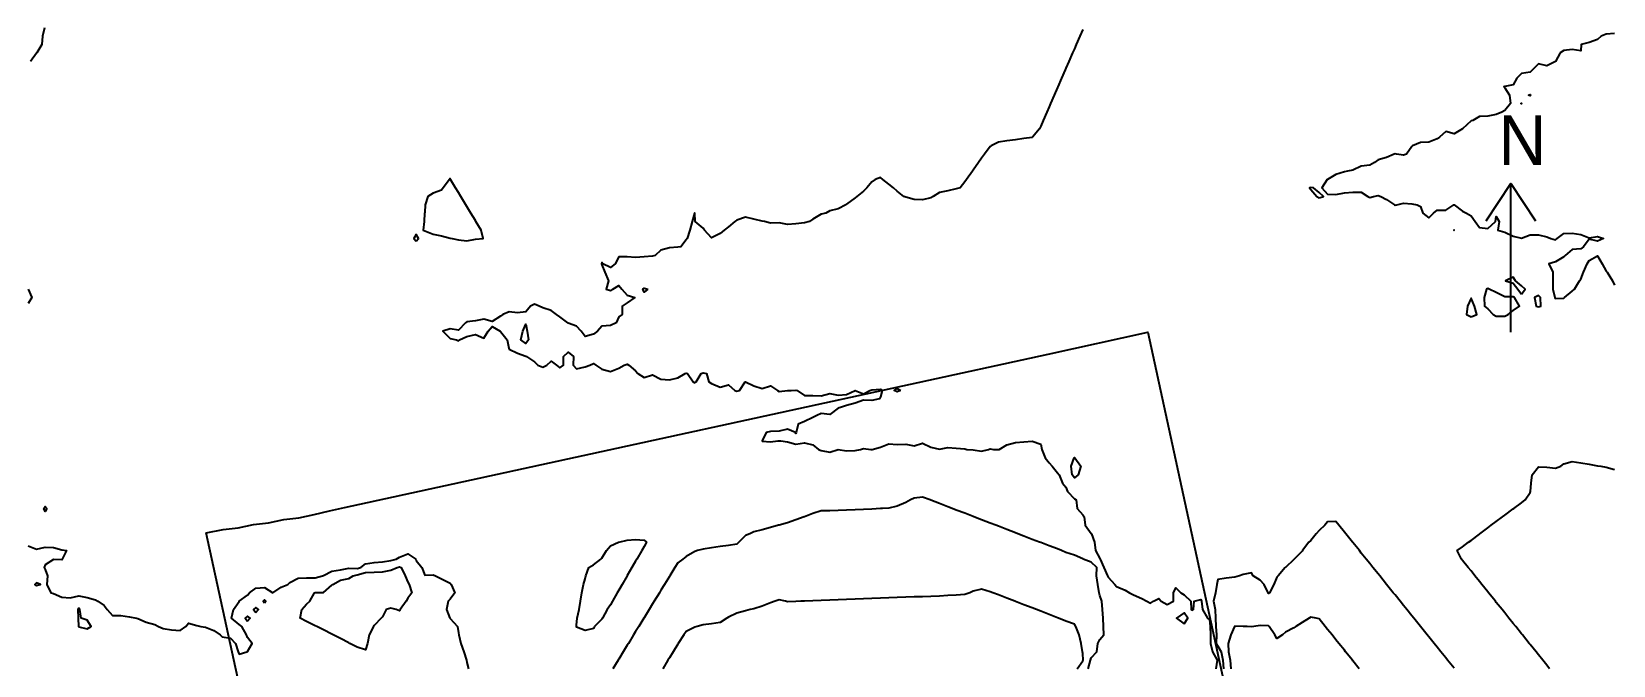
# Model space of a CAD drawing. Header units: metres. Extents: x 2681030 to 2681330, y 1246000 to 1246290.
# Drawn here: x 2681129 to 2681222.7, y 1246151.4 to 1246189 of the extents above; entities that cross this region are included whole.
import ezdxf

# ---------------------------------------------------------------- set-up
doc = ezdxf.new("R2010")
doc.units = ezdxf.units.M
for name, color, linetype in [('BASIS_HOEHENLINIEN', 8, 'Continuous'), ('BASIS_NORDPFEIL', 7, 'Continuous'), ('BASIS_PARZELLE', 7, 'Continuous')]:
    doc.layers.add(name, color=color, linetype=linetype)

msp = doc.modelspace()

# ---------------------------------------------------------------- linework, layer by layer
at = {"layer": 'BASIS_HOEHENLINIEN'}
for points in [[(2681129.712, 1246189.25, 430), (2681129.599, 1246188.75, 430), (2681129.555, 1246188.25, 430), (2681129.257, 1246187.75, 430), (2681129.25, 1246187.741, 430), (2681128.888, 1246187.25, 430)], [(2681191.25, 1246189.145, 429.5), (2681191.078, 1246188.75, 429.5), (2681190.86, 1246188.25, 429.5), (2681190.75, 1246187.997, 429.5), (2681190.642, 1246187.75, 429.5), (2681190.424, 1246187.25, 429.5), (2681190.25, 1246186.851, 429.5), (2681190.206, 1246186.75, 429.5), (2681189.989, 1246186.25, 429.5), (2681189.771, 1246185.75, 429.5), (2681189.75, 1246185.703, 429.5), (2681189.553, 1246185.25, 429.5), (2681189.335, 1246184.75, 429.5), (2681189.25, 1246184.555, 429.5), (2681189.117, 1246184.25, 429.5), (2681188.899, 1246183.75, 429.5), (2681188.75, 1246183.408, 429.5), (2681188.679, 1246183.25, 429.5), (2681188.256, 1246182.75, 429.5), (2681188.25, 1246182.746, 429.5), (2681187.75, 1246182.676, 429.5), (2681187.25, 1246182.605, 429.5), (2681186.75, 1246182.535, 429.5), (2681186.25, 1246182.464, 429.5), (2681185.813, 1246182.25, 429.5), (2681185.75, 1246182.208, 429.5), (2681185.422, 1246181.75, 429.5), (2681185.25, 1246181.51, 429.5), (2681185.064, 1246181.25, 429.5), (2681184.75, 1246180.812, 429.5), (2681184.705, 1246180.75, 429.5), (2681184.347, 1246180.25, 429.5), (2681184.25, 1246180.114, 429.5), (2681183.989, 1246179.75, 429.5), (2681183.75, 1246179.689, 429.5), (2681183.25, 1246179.583, 429.5), (2681182.75, 1246179.485, 429.5), (2681182.386, 1246179.25, 429.5), (2681182.25, 1246179.163, 429.5), (2681181.75, 1246179.042, 429.5), (2681181.25, 1246179.071, 429.5), (2681180.75, 1246179.2, 429.5), (2681180.635, 1246179.25, 429.5), (2681180.25, 1246179.562, 429.5), (2681180.019, 1246179.75, 429.5), (2681179.75, 1246179.969, 429.5), (2681179.404, 1246180.25, 429.5), (2681179.25, 1246180.375, 429.5), (2681178.948, 1246180.25, 429.5), (2681178.75, 1246180.106, 429.5), (2681178.448, 1246179.75, 429.5), (2681178.25, 1246179.549, 429.5), (2681177.861, 1246179.25, 429.5), (2681177.75, 1246179.164, 429.5), (2681177.25, 1246178.779, 429.5), (2681177.196, 1246178.75, 429.5), (2681176.75, 1246178.514, 429.5), (2681176.25, 1246178.384, 429.5), (2681176.013, 1246178.25, 429.5), (2681175.75, 1246178.202, 429.5), (2681175.25, 1246177.896, 429.5), (2681175.047, 1246177.75, 429.5), (2681174.75, 1246177.683, 429.5), (2681174.25, 1246177.626, 429.5), (2681173.75, 1246177.582, 429.5), (2681173.25, 1246177.676, 429.5), (2681172.75, 1246177.661, 429.5), (2681172.384, 1246177.75, 429.5), (2681172.25, 1246177.783, 429.5), (2681171.75, 1246177.904, 429.5), (2681171.25, 1246178.025, 429.5), (2681170.75, 1246177.843, 429.5), (2681170.632, 1246177.75, 429.5), (2681170.25, 1246177.449, 429.5), (2681169.998, 1246177.25, 429.5), (2681169.75, 1246177.055, 429.5), (2681169.25, 1246176.791, 429.5), (2681168.823, 1246177.25, 429.5), (2681168.75, 1246177.363, 429.5), (2681168.276, 1246177.75, 429.5), (2681168.25, 1246178.25, 429.5), (2681168.25, 1246178.251, 429.5), (2681168.243, 1246178.25, 429.5), (2681168.101, 1246177.75, 429.5), (2681167.957, 1246177.25, 429.5), (2681167.811, 1246176.75, 429.5), (2681167.75, 1246176.676, 429.5), (2681167.417, 1246176.25, 429.5), (2681167.25, 1246176.24, 429.5), (2681166.75, 1246176.202, 429.5), (2681166.25, 1246176.06, 429.5), (2681165.903, 1246175.75, 429.5), (2681165.75, 1246175.707, 429.5), (2681165.25, 1246175.659, 429.5), (2681164.75, 1246175.621, 429.5), (2681164.25, 1246175.673, 429.5), (2681163.75, 1246175.674, 429.5), (2681163.539, 1246175.25, 429.5), (2681163.25, 1246175.038, 429.5), (2681162.799, 1246175.25, 429.5), (2681162.75, 1246175.321, 429.5), (2681162.724, 1246175.25, 429.5), (2681162.75, 1246175.186, 429.5), (2681162.926, 1246174.75, 429.5), (2681163.133, 1246174.25, 429.5), (2681162.997, 1246173.75, 429.5), (2681163.25, 1246173.679, 429.5), (2681163.397, 1246173.75, 429.5), (2681163.75, 1246173.963, 429.5), (2681163.931, 1246173.75, 429.5), (2681164.25, 1246173.386, 429.5), (2681164.708, 1246173.25, 429.5), (2681164.25, 1246172.948, 429.5), (2681163.945, 1246172.75, 429.5), (2681163.943, 1246172.25, 429.5), (2681163.75, 1246172.113, 429.5), (2681163.594, 1246171.75, 429.5), (2681163.25, 1246171.594, 429.5), (2681162.75, 1246171.56, 429.5), (2681162.496, 1246171.25, 429.5), (2681162.25, 1246171.089, 429.5), (2681161.75, 1246170.943, 429.5), (2681161.523, 1246171.25, 429.5), (2681161.25, 1246171.546, 429.5), (2681160.75, 1246171.735, 429.5), (2681160.724, 1246171.75, 429.5), (2681160.25, 1246172.116, 429.5), (2681160.051, 1246172.25, 429.5), (2681159.75, 1246172.476, 429.5), (2681159.25, 1246172.646, 429.5), (2681159.036, 1246172.75, 429.5), (2681158.75, 1246172.851, 429.5), (2681158.528, 1246172.75, 429.5), (2681158.25, 1246172.403, 429.5), (2681157.75, 1246172.347, 429.5), (2681157.25, 1246172.398, 429.5), (2681156.877, 1246172.25, 429.5), (2681156.75, 1246172.142, 429.5), (2681156.25, 1246171.836, 429.5), (2681155.75, 1246171.967, 429.5), (2681155.25, 1246171.867, 429.5), (2681154.75, 1246171.809, 429.5), (2681154.663, 1246171.75, 429.5), (2681154.25, 1246171.326, 429.5), (2681153.75, 1246171.393, 429.5), (2681153.318, 1246171.25, 429.5), (2681153.75, 1246170.821, 429.5), (2681154.134, 1246170.75, 429.5), (2681154.25, 1246170.677, 429.5), (2681154.302, 1246170.75, 429.5), (2681154.75, 1246170.946, 429.5), (2681155.25, 1246171.058, 429.5), (2681155.75, 1246170.841, 429.5), (2681156.016, 1246171.25, 429.5), (2681156.25, 1246171.543, 429.5), (2681156.714, 1246171.25, 429.5), (2681156.75, 1246171.231, 429.5), (2681157.132, 1246170.75, 429.5), (2681157.236, 1246170.25, 429.5), (2681157.25, 1246170.192, 429.5), (2681157.75, 1246169.952, 429.5), (2681158.25, 1246169.773, 429.5), (2681158.279, 1246169.75, 429.5), (2681158.75, 1246169.436, 429.5), (2681158.953, 1246169.25, 429.5), (2681159.25, 1246169.126, 429.5), (2681159.48, 1246169.25, 429.5), (2681159.75, 1246169.489, 429.5), (2681160.066, 1246169.25, 429.5), (2681160.25, 1246169.076, 429.5), (2681160.475, 1246169.25, 429.5), (2681160.479, 1246169.75, 429.5), (2681160.75, 1246170.021, 429.5), (2681161.063, 1246169.75, 429.5), (2681161.044, 1246169.25, 429.5), (2681161.25, 1246169.022, 429.5), (2681161.75, 1246169.148, 429.5), (2681162.043, 1246169.25, 429.5), (2681162.25, 1246169.339, 429.5), (2681162.381, 1246169.25, 429.5), (2681162.75, 1246169.014, 429.5), (2681163.25, 1246168.858, 429.5), (2681163.75, 1246169.069, 429.5), (2681164.066, 1246169.25, 429.5), (2681164.25, 1246169.304, 429.5), (2681164.336, 1246169.25, 429.5), (2681164.75, 1246168.916, 429.5), (2681164.871, 1246168.75, 429.5), (2681165.25, 1246168.505, 429.5), (2681165.75, 1246168.673, 429.5), (2681166.25, 1246168.415, 429.5), (2681166.75, 1246168.367, 429.5), (2681167.25, 1246168.485, 429.5), (2681167.688, 1246168.75, 429.5), (2681167.75, 1246168.776, 429.5), (2681167.816, 1246168.75, 429.5), (2681168.151, 1246168.25, 429.5), (2681168.25, 1246168.193, 429.5), (2681168.341, 1246168.25, 429.5), (2681168.629, 1246168.75, 429.5), (2681168.75, 1246168.791, 429.5), (2681168.952, 1246168.75, 429.5), (2681169.094, 1246168.25, 429.5), (2681169.25, 1246168.154, 429.5), (2681169.75, 1246167.945, 429.5), (2681170.25, 1246168.078, 429.5), (2681170.633, 1246167.75, 429.5), (2681170.75, 1246167.694, 429.5), (2681170.903, 1246167.75, 429.5), (2681171.244, 1246168.25, 429.5), (2681171.25, 1246168.257, 429.5), (2681171.261, 1246168.25, 429.5), (2681171.75, 1246168.021, 429.5), (2681172.25, 1246167.852, 429.5), (2681172.75, 1246168.014, 429.5), (2681173.156, 1246167.75, 429.5), (2681173.25, 1246167.681, 429.5), (2681173.75, 1246167.741, 429.5), (2681173.971, 1246167.75, 429.5), (2681174.25, 1246167.762, 429.5), (2681174.316, 1246167.75, 429.5), (2681174.75, 1246167.44, 429.5), (2681175.25, 1246167.445, 429.5), (2681175.75, 1246167.431, 429.5), (2681176.25, 1246167.554, 429.5), (2681176.75, 1246167.47, 429.5), (2681177.25, 1246167.498, 429.5), (2681177.749, 1246167.75, 429.5), (2681177.75, 1246167.751, 429.5), (2681177.754, 1246167.75, 429.5), (2681178.25, 1246167.546, 429.5), (2681178.623, 1246167.75, 429.5), (2681178.75, 1246167.785, 429.5), (2681179.25, 1246167.823, 429.5), (2681179.356, 1246167.75, 429.5), (2681179.25, 1246167.362, 429.5), (2681179.207, 1246167.25, 429.5), (2681178.75, 1246167.156, 429.5), (2681178.25, 1246167.166, 429.5), (2681177.75, 1246166.995, 429.5), (2681177.25, 1246166.861, 429.5), (2681176.947, 1246166.75, 429.5), (2681176.75, 1246166.7, 429.5), (2681176.25, 1246166.325, 429.5), (2681175.75, 1246166.385, 429.5), (2681175.491, 1246166.25, 429.5), (2681175.25, 1246166.145, 429.5), (2681174.75, 1246165.906, 429.5), (2681174.384, 1246165.75, 429.5), (2681174.264, 1246165.25, 429.5), (2681174.25, 1246165.198, 429.5), (2681174.228, 1246165.25, 429.5), (2681173.75, 1246165.456, 429.5), (2681173.25, 1246165.338, 429.5), (2681172.75, 1246165.313, 429.5), (2681172.479, 1246165.25, 429.5), (2681172.25, 1246164.764, 429.5), (2681172.237, 1246164.75, 429.5), (2681172.25, 1246164.747, 429.5), (2681172.75, 1246164.698, 429.5), (2681173.181, 1246164.75, 429.5), (2681173.25, 1246164.765, 429.5), (2681173.352, 1246164.75, 429.5), (2681173.75, 1246164.703, 429.5), (2681174.25, 1246164.565, 429.5), (2681174.75, 1246164.638, 429.5), (2681175.25, 1246164.526, 429.5), (2681175.591, 1246164.25, 429.5), (2681175.75, 1246164.182, 429.5), (2681176.25, 1246164.082, 429.5), (2681176.75, 1246164.239, 429.5), (2681177.25, 1246164.157, 429.5), (2681177.75, 1246164.188, 429.5), (2681178.068, 1246164.25, 429.5), (2681178.25, 1246164.294, 429.5), (2681178.688, 1246164.25, 429.5), (2681178.75, 1246164.241, 429.5), (2681178.768, 1246164.25, 429.5), (2681179.25, 1246164.388, 429.5), (2681179.75, 1246164.571, 429.5), (2681180.25, 1246164.543, 429.5), (2681180.75, 1246164.55, 429.5), (2681181.25, 1246164.47, 429.5), (2681181.75, 1246164.623, 429.5), (2681182.25, 1246164.384, 429.5), (2681182.75, 1246164.272, 429.5), (2681183.25, 1246164.372, 429.5), (2681183.75, 1246164.33, 429.5), (2681184.25, 1246164.283, 429.5), (2681184.372, 1246164.25, 429.5), (2681184.75, 1246164.214, 429.5), (2681185.25, 1246164.142, 429.5), (2681185.661, 1246164.25, 429.5), (2681185.75, 1246164.284, 429.5), (2681185.955, 1246164.25, 429.5), (2681186.25, 1246164.236, 429.5), (2681186.292, 1246164.25, 429.5), (2681186.75, 1246164.514, 429.5), (2681187.25, 1246164.649, 429.5), (2681187.75, 1246164.703, 429.5), (2681188.25, 1246164.743, 429.5), (2681188.75, 1246164.55, 429.5), (2681188.82, 1246164.25, 429.5), (2681189.007, 1246163.75, 429.5), (2681189.25, 1246163.461, 429.5), (2681189.428, 1246163.25, 429.5), (2681189.75, 1246162.868, 429.5), (2681189.85, 1246162.75, 429.5), (2681190.034, 1246162.25, 429.5), (2681190.25, 1246162.019, 429.5), (2681190.33, 1246161.75, 429.5), (2681190.75, 1246161.321, 429.5), (2681190.85, 1246161.25, 429.5), (2681190.919, 1246160.75, 429.5), (2681191.25, 1246160.365, 429.5), (2681191.333, 1246160.25, 429.5), (2681191.384, 1246159.75, 429.5), (2681191.75, 1246159.256, 429.5), (2681191.756, 1246159.25, 429.5), (2681191.932, 1246158.75, 429.5), (2681192.003, 1246158.25, 429.5), (2681192.25, 1246157.79, 429.5), (2681192.274, 1246157.75, 429.5), (2681192.502, 1246157.25, 429.5), (2681192.708, 1246156.75, 429.5), (2681192.75, 1246156.675, 429.5), (2681193.145, 1246156.25, 429.5), (2681193.25, 1246156.124, 429.5), (2681193.75, 1246155.906, 429.5), (2681194.007, 1246155.75, 429.5), (2681194.25, 1246155.623, 429.5), (2681194.75, 1246155.411, 429.5), (2681195.043, 1246155.25, 429.5), (2681195.25, 1246155.131, 429.5), (2681195.43, 1246155.25, 429.5), (2681195.75, 1246155.405, 429.5), (2681195.889, 1246155.25, 429.5), (2681196.25, 1246155.063, 429.5), (2681196.621, 1246155.25, 429.5), (2681196.617, 1246155.75, 429.5), (2681196.75, 1246156.051, 429.5), (2681197.054, 1246155.75, 429.5), (2681197.25, 1246155.625, 429.5), (2681197.647, 1246155.25, 429.5), (2681197.67, 1246154.75, 429.5), (2681197.75, 1246154.71, 429.5), (2681197.808, 1246154.75, 429.5), (2681197.844, 1246155.25, 429.5), (2681198.25, 1246155.348, 429.5), (2681198.271, 1246155.25, 429.5), (2681198.336, 1246154.75, 429.5), (2681198.64, 1246154.25, 429.5), (2681198.75, 1246154.148, 429.5), (2681198.791, 1246153.75, 429.5), (2681198.81, 1246153.25, 429.5), (2681198.809, 1246152.75, 429.5), (2681198.924, 1246152.25, 429.5), (2681199.209, 1246151.75, 429.5), (2681199.121, 1246151.25, 429.5)], [(2681222.75, 1246188.91, 429), (2681222.25, 1246188.866, 429), (2681221.964, 1246188.75, 429), (2681221.75, 1246188.54, 429), (2681221.25, 1246188.377, 429), (2681220.783, 1246188.25, 429), (2681220.75, 1246187.87, 429), (2681220.25, 1246187.962, 429), (2681219.75, 1246187.898, 429), (2681219.529, 1246187.75, 429), (2681219.256, 1246187.25, 429), (2681219.25, 1246187.241, 429), (2681218.75, 1246186.984, 429), (2681218.25, 1246187.1, 429), (2681217.898, 1246186.75, 429), (2681217.75, 1246186.603, 429), (2681217.25, 1246186.535, 429), (2681216.966, 1246186.25, 429), (2681216.75, 1246185.87, 429), (2681216.25, 1246185.769, 429), (2681216.203, 1246185.75, 429), (2681216.25, 1246185.679, 429), (2681216.538, 1246185.25, 429), (2681216.599, 1246184.75, 429), (2681216.25, 1246184.34, 429), (2681216.082, 1246184.25, 429), (2681215.75, 1246184.097, 429), (2681215.25, 1246183.997, 429), (2681214.75, 1246183.988, 429), (2681214.361, 1246183.75, 429), (2681214.25, 1246183.725, 429), (2681213.75, 1246183.25, 429), (2681213.75, 1246183.25, 429), (2681213.25, 1246182.953, 429), (2681212.75, 1246183.098, 429), (2681212.375, 1246182.75, 429), (2681212.25, 1246182.654, 429), (2681211.75, 1246182.471, 429), (2681211.25, 1246182.445, 429), (2681210.793, 1246182.25, 429), (2681210.75, 1246182.21, 429), (2681210.429, 1246181.75, 429), (2681210.25, 1246181.698, 429), (2681209.845, 1246181.75, 429), (2681209.75, 1246181.776, 429), (2681209.69, 1246181.75, 429), (2681209.25, 1246181.549, 429), (2681208.75, 1246181.411, 429), (2681208.522, 1246181.25, 429), (2681208.25, 1246181.097, 429), (2681207.75, 1246181.045, 429), (2681207.25, 1246180.811, 429), (2681206.933, 1246180.75, 429), (2681206.75, 1246180.702, 429), (2681206.25, 1246180.542, 429), (2681205.75, 1246180.254, 429), (2681205.734, 1246180.25, 429), (2681205.406, 1246179.75, 429), (2681205.75, 1246179.38, 429), (2681206.25, 1246179.354, 429), (2681206.75, 1246179.453, 429), (2681207.25, 1246179.501, 429), (2681207.75, 1246179.502, 429), (2681208.138, 1246179.25, 429), (2681208.25, 1246179.174, 429), (2681208.474, 1246179.25, 429), (2681208.75, 1246179.31, 429), (2681208.914, 1246179.25, 429), (2681209.25, 1246179.062, 429), (2681209.719, 1246178.75, 429), (2681209.75, 1246178.72, 429), (2681209.864, 1246178.75, 429), (2681210.25, 1246178.843, 429), (2681210.75, 1246178.815, 429), (2681211.063, 1246178.75, 429), (2681211.25, 1246178.644, 429), (2681211.399, 1246178.25, 429), (2681211.75, 1246177.97, 429), (2681212.033, 1246178.25, 429), (2681212.25, 1246178.434, 429), (2681212.75, 1246178.437, 429), (2681213.226, 1246178.75, 429), (2681213.25, 1246178.754, 429), (2681213.261, 1246178.75, 429), (2681213.75, 1246178.378, 429), (2681213.991, 1246178.25, 429), (2681214.25, 1246178.104, 429), (2681214.488, 1246177.75, 429), (2681214.75, 1246177.403, 429), (2681215.25, 1246177.346, 429), (2681215.699, 1246177.75, 429), (2681215.75, 1246178.055, 429), (2681215.918, 1246177.75, 429), (2681215.835, 1246177.25, 429), (2681216.25, 1246177.131, 429), (2681216.75, 1246176.89, 429), (2681217.25, 1246176.78, 429), (2681217.75, 1246176.974, 429), (2681218.25, 1246176.978, 429), (2681218.75, 1246176.845, 429), (2681218.974, 1246176.75, 429), (2681219.25, 1246176.679, 429), (2681219.359, 1246176.75, 429), (2681219.75, 1246177.055, 429), (2681220.25, 1246177.074, 429), (2681220.75, 1246176.991, 429), (2681221.25, 1246176.792, 429), (2681221.75, 1246176.872, 429), (2681222.097, 1246176.75, 429), (2681221.75, 1246176.587, 429), (2681221.25, 1246176.703, 429), (2681220.919, 1246176.25, 429), (2681220.75, 1246176.149, 429), (2681220.25, 1246176.1, 429), (2681219.836, 1246175.75, 429), (2681219.75, 1246175.656, 429), (2681219.25, 1246175.374, 429), (2681218.863, 1246175.25, 429), (2681219.095, 1246174.75, 429), (2681219.1, 1246174.25, 429), (2681219.105, 1246173.75, 429), (2681219.217, 1246173.25, 429), (2681219.25, 1246173.2, 429), (2681219.75, 1246173.214, 429), (2681219.799, 1246173.25, 429), (2681220.25, 1246173.62, 429), (2681220.385, 1246173.75, 429), (2681220.674, 1246174.25, 429), (2681220.75, 1246174.348, 429), (2681220.924, 1246174.75, 429), (2681221.13, 1246175.25, 429), (2681221.25, 1246175.451, 429), (2681221.75, 1246175.733, 429), (2681222.03, 1246175.25, 429), (2681222.25, 1246174.82, 429), (2681222.318, 1246174.75, 429), (2681222.627, 1246174.25, 429), (2681222.75, 1246173.98, 429)], [(2681217.268, 1246184.75, 429), (2681217.25, 1246184.741, 429), (2681217.199, 1246184.75, 429), (2681217.25, 1246184.784, 429), (2681217.268, 1246184.75, 429)], [(2681217.805, 1246185.25, 429), (2681217.75, 1246185.202, 429), (2681217.664, 1246185.25, 429), (2681217.75, 1246185.279, 429), (2681217.805, 1246185.25, 429)], [(2681155.25, 1246176.705, 429.5), (2681155.715, 1246176.75, 429.5), (2681155.586, 1246177.25, 429.5), (2681155.286, 1246177.75, 429.5), (2681155.25, 1246177.81, 429.5), (2681154.984, 1246178.25, 429.5), (2681154.75, 1246178.64, 429.5), (2681154.684, 1246178.75, 429.5), (2681154.384, 1246179.25, 429.5), (2681154.25, 1246179.472, 429.5), (2681154.083, 1246179.75, 429.5), (2681153.782, 1246180.25, 429.5), (2681153.75, 1246180.302, 429.5), (2681153.709, 1246180.25, 429.5), (2681153.337, 1246179.75, 429.5), (2681153.25, 1246179.624, 429.5), (2681152.75, 1246179.437, 429.5), (2681152.434, 1246179.25, 429.5), (2681152.286, 1246178.75, 429.5), (2681152.25, 1246178.3, 429.5), (2681152.246, 1246178.25, 429.5), (2681152.208, 1246177.75, 429.5), (2681152.159, 1246177.25, 429.5), (2681152.25, 1246177.211, 429.5), (2681152.75, 1246177.013, 429.5), (2681153.25, 1246176.904, 429.5), (2681153.75, 1246176.781, 429.5), (2681153.871, 1246176.75, 429.5), (2681154.25, 1246176.672, 429.5), (2681154.75, 1246176.605, 429.5), (2681155.25, 1246176.705, 429.5)], [(2681205.25, 1246179.153, 429), (2681205.51, 1246179.25, 429), (2681205.25, 1246179.479, 429), (2681204.919, 1246179.75, 429), (2681204.75, 1246179.78, 429), (2681204.674, 1246179.75, 429), (2681204.75, 1246179.659, 429), (2681205.116, 1246179.25, 429), (2681205.25, 1246179.153, 429)], [(2681151.75, 1246176.602, 429.5), (2681151.88, 1246176.75, 429.5), (2681151.75, 1246176.99, 429.5), (2681151.597, 1246176.75, 429.5), (2681151.75, 1246176.602, 429.5)], [(2681213.25, 1246177.245, 429), (2681213.262, 1246177.25, 429), (2681213.25, 1246177.263, 429), (2681213.238, 1246177.25, 429), (2681213.25, 1246177.245, 429)], [(2681217.25, 1246173.456, 429), (2681217.467, 1246173.75, 429), (2681217.25, 1246173.948, 429), (2681216.884, 1246174.25, 429), (2681216.75, 1246174.451, 429), (2681216.287, 1246174.25, 429), (2681216.75, 1246174.095, 429), (2681217.027, 1246173.75, 429), (2681217.25, 1246173.456, 429)], [(2681128.755, 1246173.75, 430), (2681128.959, 1246173.25, 430), (2681128.75, 1246172.903, 430)], [(2681165.478, 1246173.75, 429.5), (2681165.25, 1246173.58, 429.5), (2681165.168, 1246173.75, 429.5), (2681165.25, 1246173.799, 429.5), (2681165.478, 1246173.75, 429.5)], [(2681214.25, 1246172.113, 429), (2681214.586, 1246172.25, 429), (2681214.46, 1246172.75, 429), (2681214.25, 1246173.224, 429), (2681214.047, 1246172.75, 429), (2681213.99, 1246172.25, 429), (2681214.25, 1246172.113, 429)], [(2681216.25, 1246172.142, 429), (2681216.446, 1246172.25, 429), (2681216.75, 1246172.485, 429), (2681217.121, 1246172.75, 429), (2681216.821, 1246173.25, 429), (2681216.75, 1246173.293, 429), (2681216.25, 1246173.295, 429), (2681215.75, 1246173.56, 429), (2681215.331, 1246173.75, 429), (2681215.25, 1246173.787, 429), (2681215.163, 1246173.75, 429), (2681215.023, 1246173.25, 429), (2681215.043, 1246172.75, 429), (2681215.25, 1246172.585, 429), (2681215.565, 1246172.25, 429), (2681215.75, 1246172.145, 429), (2681216.25, 1246172.142, 429)], [(2681218.25, 1246172.702, 429), (2681218.388, 1246172.75, 429), (2681218.373, 1246173.25, 429), (2681218.25, 1246173.367, 429), (2681218.017, 1246173.25, 429), (2681218.117, 1246172.75, 429), (2681218.25, 1246172.702, 429)], [(2681158.406, 1246170.75, 429.5), (2681158.25, 1246170.531, 429.5), (2681157.947, 1246170.75, 429.5), (2681158.057, 1246171.25, 429.5), (2681158.25, 1246171.671, 429.5), (2681158.321, 1246171.25, 429.5), (2681158.406, 1246170.75, 429.5)], [(2681180.445, 1246167.75, 429.5), (2681180.25, 1246167.663, 429.5), (2681180.069, 1246167.75, 429.5), (2681180.25, 1246167.856, 429.5), (2681180.445, 1246167.75, 429.5)], [(2681190.973, 1246162.75, 429.5), (2681190.75, 1246162.562, 429.5), (2681190.62, 1246162.75, 429.5), (2681190.553, 1246163.25, 429.5), (2681190.733, 1246163.75, 429.5), (2681190.75, 1246163.778, 429.5), (2681190.77, 1246163.75, 429.5), (2681191.138, 1246163.25, 429.5), (2681190.973, 1246162.75, 429.5)], [(2681218.911, 1246151.25, 429.5), (2681218.75, 1246151.45, 429.5), (2681218.509, 1246151.75, 429.5), (2681218.25, 1246152.072, 429.5), (2681218.106, 1246152.25, 429.5), (2681217.75, 1246152.693, 429.5), (2681217.704, 1246152.75, 429.5), (2681217.302, 1246153.25, 429.5), (2681217.25, 1246153.314, 429.5), (2681216.899, 1246153.75, 429.5), (2681216.75, 1246153.935, 429.5), (2681216.497, 1246154.25, 429.5), (2681216.25, 1246154.557, 429.5), (2681216.094, 1246154.75, 429.5), (2681215.75, 1246155.178, 429.5), (2681215.692, 1246155.25, 429.5), (2681215.29, 1246155.75, 429.5), (2681215.25, 1246155.799, 429.5), (2681214.887, 1246156.25, 429.5), (2681214.75, 1246156.42, 429.5), (2681214.485, 1246156.75, 429.5), (2681214.25, 1246157.042, 429.5), (2681214.082, 1246157.25, 429.5), (2681213.75, 1246157.663, 429.5), (2681213.68, 1246157.75, 429.5), (2681213.438, 1246158.25, 429.5), (2681213.75, 1246158.483, 429.5), (2681214.109, 1246158.75, 429.5), (2681214.25, 1246158.855, 429.5), (2681214.75, 1246159.228, 429.5), (2681214.779, 1246159.25, 429.5), (2681215.25, 1246159.6, 429.5), (2681215.451, 1246159.75, 429.5), (2681215.75, 1246159.973, 429.5), (2681216.122, 1246160.25, 429.5), (2681216.25, 1246160.345, 429.5), (2681216.75, 1246160.718, 429.5), (2681216.792, 1246160.75, 429.5), (2681217.25, 1246161.091, 429.5), (2681217.464, 1246161.25, 429.5), (2681217.75, 1246161.697, 429.5), (2681217.766, 1246161.75, 429.5), (2681217.821, 1246162.25, 429.5), (2681217.876, 1246162.75, 429.5), (2681218.25, 1246163.213, 429.5), (2681218.75, 1246163.189, 429.5), (2681219.25, 1246163.145, 429.5), (2681219.58, 1246163.25, 429.5), (2681219.75, 1246163.396, 429.5), (2681220.25, 1246163.526, 429.5), (2681220.75, 1246163.453, 429.5), (2681221.25, 1246163.368, 429.5), (2681221.75, 1246163.28, 429.5), (2681221.947, 1246163.25, 429.5), (2681222.25, 1246163.198, 429.5), (2681222.75, 1246163.065, 429.5)], [(2681191.558, 1246151.25, 429.5), (2681191.694, 1246151.75, 429.5), (2681191.75, 1246151.901, 429.5), (2681192.071, 1246152.25, 429.5), (2681192.139, 1246152.75, 429.5), (2681192.25, 1246152.985, 429.5), (2681192.488, 1246153.25, 429.5), (2681192.482, 1246153.75, 429.5), (2681192.458, 1246154.25, 429.5), (2681192.423, 1246154.75, 429.5), (2681192.381, 1246155.25, 429.5), (2681192.25, 1246155.59, 429.5), (2681192.224, 1246155.75, 429.5), (2681192.143, 1246156.25, 429.5), (2681192.063, 1246156.75, 429.5), (2681192.077, 1246157.25, 429.5), (2681191.75, 1246157.567, 429.5), (2681191.276, 1246157.75, 429.5), (2681191.25, 1246157.772, 429.5), (2681190.75, 1246157.971, 429.5), (2681190.25, 1246158.146, 429.5), (2681189.98, 1246158.25, 429.5), (2681189.75, 1246158.361, 429.5), (2681189.25, 1246158.532, 429.5), (2681188.75, 1246158.725, 429.5), (2681188.685, 1246158.75, 429.5), (2681188.25, 1246158.918, 429.5), (2681187.75, 1246159.111, 429.5), (2681187.39, 1246159.25, 429.5), (2681187.25, 1246159.304, 429.5), (2681186.75, 1246159.497, 429.5), (2681186.25, 1246159.69, 429.5), (2681186.094, 1246159.75, 429.5), (2681185.75, 1246159.883, 429.5), (2681185.25, 1246160.076, 429.5), (2681184.799, 1246160.25, 429.5), (2681184.75, 1246160.269, 429.5), (2681184.25, 1246160.462, 429.5), (2681183.75, 1246160.655, 429.5), (2681183.504, 1246160.75, 429.5), (2681183.25, 1246160.848, 429.5), (2681182.75, 1246161.041, 429.5), (2681182.25, 1246161.234, 429.5), (2681182.208, 1246161.25, 429.5), (2681181.75, 1246161.427, 429.5), (2681181.25, 1246161.352, 429.5), (2681181.044, 1246161.25, 429.5), (2681180.75, 1246161.11, 429.5), (2681180.25, 1246160.884, 429.5), (2681179.75, 1246160.772, 429.5), (2681179.378, 1246160.75, 429.5), (2681179.25, 1246160.743, 429.5), (2681178.75, 1246160.715, 429.5), (2681178.25, 1246160.687, 429.5), (2681177.75, 1246160.66, 429.5), (2681177.25, 1246160.64, 429.5), (2681176.75, 1246160.621, 429.5), (2681176.25, 1246160.602, 429.5), (2681175.75, 1246160.599, 429.5), (2681175.25, 1246160.445, 429.5), (2681174.75, 1246160.259, 429.5), (2681174.726, 1246160.25, 429.5), (2681174.25, 1246160.073, 429.5), (2681173.75, 1246159.893, 429.5), (2681173.25, 1246159.759, 429.5), (2681173.217, 1246159.75, 429.5), (2681172.75, 1246159.625, 429.5), (2681172.25, 1246159.491, 429.5), (2681171.75, 1246159.358, 429.5), (2681171.507, 1246159.25, 429.5), (2681171.25, 1246159.153, 429.5), (2681170.857, 1246158.75, 429.5), (2681170.75, 1246158.632, 429.5), (2681170.25, 1246158.554, 429.5), (2681169.75, 1246158.484, 429.5), (2681169.25, 1246158.414, 429.5), (2681168.75, 1246158.345, 429.5), (2681168.413, 1246158.25, 429.5), (2681168.25, 1246158.204, 429.5), (2681167.75, 1246157.899, 429.5), (2681167.536, 1246157.75, 429.5), (2681167.25, 1246157.534, 429.5), (2681167.076, 1246157.25, 429.5), (2681166.77, 1246156.75, 429.5), (2681166.75, 1246156.718, 429.5), (2681166.463, 1246156.25, 429.5), (2681166.25, 1246155.901, 429.5), (2681166.157, 1246155.75, 429.5), (2681165.851, 1246155.25, 429.5), (2681165.75, 1246155.085, 429.5), (2681165.545, 1246154.75, 429.5), (2681165.25, 1246154.269, 429.5), (2681165.238, 1246154.25, 429.5), (2681164.932, 1246153.75, 429.5), (2681164.75, 1246153.453, 429.5), (2681164.626, 1246153.25, 429.5), (2681164.319, 1246152.75, 429.5), (2681164.25, 1246152.637, 429.5), (2681164.013, 1246152.25, 429.5), (2681163.75, 1246151.821, 429.5), (2681163.707, 1246151.75, 429.5), (2681163.4, 1246151.25, 429.5)], [(2681129.866, 1246160.75, 430), (2681129.75, 1246160.571, 430), (2681129.673, 1246160.75, 430), (2681129.75, 1246160.874, 430), (2681129.866, 1246160.75, 430)], [(2681213.25, 1246151.274, 429), (2681212.867, 1246151.75, 429), (2681212.75, 1246151.895, 429), (2681212.464, 1246152.25, 429), (2681212.25, 1246152.516, 429), (2681212.062, 1246152.75, 429), (2681211.75, 1246153.138, 429), (2681211.659, 1246153.25, 429), (2681211.257, 1246153.75, 429), (2681211.25, 1246153.759, 429), (2681210.855, 1246154.25, 429), (2681210.75, 1246154.38, 429), (2681210.452, 1246154.75, 429), (2681210.25, 1246155.001, 429), (2681210.05, 1246155.25, 429), (2681209.75, 1246155.623, 429), (2681209.647, 1246155.75, 429), (2681209.25, 1246156.244, 429), (2681209.245, 1246156.25, 429), (2681208.843, 1246156.75, 429), (2681208.75, 1246156.865, 429), (2681208.44, 1246157.25, 429), (2681208.25, 1246157.486, 429), (2681208.038, 1246157.75, 429), (2681207.75, 1246158.108, 429), (2681207.635, 1246158.25, 429), (2681207.25, 1246158.729, 429), (2681207.233, 1246158.75, 429), (2681206.831, 1246159.25, 429), (2681206.75, 1246159.35, 429), (2681206.428, 1246159.75, 429), (2681206.25, 1246159.972, 429), (2681205.75, 1246159.964, 429), (2681205.592, 1246159.75, 429), (2681205.25, 1246159.451, 429), (2681205.069, 1246159.25, 429), (2681204.75, 1246158.849, 429), (2681204.649, 1246158.75, 429), (2681204.272, 1246158.25, 429), (2681204.25, 1246158.223, 429), (2681203.774, 1246157.75, 429), (2681203.75, 1246157.719, 429), (2681203.25, 1246157.258, 429), (2681203.246, 1246157.25, 429), (2681202.827, 1246156.75, 429), (2681202.75, 1246156.679, 429), (2681202.572, 1246156.25, 429), (2681202.303, 1246155.75, 429), (2681202.25, 1246155.709, 429), (2681202.223, 1246155.75, 429), (2681201.994, 1246156.25, 429), (2681201.75, 1246156.502, 429), (2681201.346, 1246156.75, 429), (2681201.25, 1246156.923, 429), (2681200.75, 1246156.833, 429), (2681200.53, 1246156.75, 429), (2681200.25, 1246156.669, 429), (2681199.75, 1246156.616, 429), (2681199.25, 1246156.529, 429), (2681199.179, 1246156.25, 429), (2681199.105, 1246155.75, 429), (2681198.994, 1246155.25, 429), (2681199.086, 1246154.75, 429), (2681199.111, 1246154.25, 429), (2681199.12, 1246153.75, 429), (2681199.178, 1246153.25, 429), (2681199.159, 1246152.75, 429), (2681199.25, 1246152.594, 429), (2681199.446, 1246152.25, 429), (2681199.545, 1246151.75, 429), (2681199.591, 1246151.25, 429)], [(2681128.75, 1246158.524, 430), (2681129.25, 1246158.337, 430), (2681129.75, 1246158.463, 430), (2681130.25, 1246158.428, 430), (2681130.75, 1246158.301, 430), (2681131.016, 1246158.25, 430), (2681130.771, 1246157.75, 430), (2681130.75, 1246157.697, 430), (2681130.25, 1246157.718, 430), (2681129.75, 1246157.41, 430), (2681129.695, 1246157.25, 430), (2681129.75, 1246157.122, 430), (2681129.907, 1246156.75, 430), (2681129.859, 1246156.25, 430), (2681130.094, 1246155.75, 430), (2681130.25, 1246155.703, 430), (2681130.75, 1246155.495, 430), (2681131.25, 1246155.459, 430), (2681131.75, 1246155.575, 430), (2681132.25, 1246155.477, 430), (2681132.75, 1246155.328, 430), (2681132.871, 1246155.25, 430), (2681133.25, 1246154.989, 430), (2681133.432, 1246154.75, 430), (2681133.75, 1246154.403, 430), (2681134.25, 1246154.401, 430), (2681134.75, 1246154.329, 430), (2681135.173, 1246154.25, 430), (2681135.25, 1246154.231, 430), (2681135.75, 1246154.011, 430), (2681136.25, 1246153.871, 430), (2681136.469, 1246153.75, 430), (2681136.75, 1246153.639, 430), (2681137.25, 1246153.544, 430), (2681137.75, 1246153.51, 430), (2681138.094, 1246153.75, 430), (2681138.25, 1246153.948, 430), (2681138.75, 1246153.806, 430), (2681138.983, 1246153.75, 430), (2681139.25, 1246153.706, 430), (2681139.75, 1246153.51, 430), (2681140.125, 1246153.25, 430), (2681140.25, 1246153.145, 430), (2681140.75, 1246153.056, 430), (2681141.044, 1246152.75, 430), (2681141.2, 1246152.25, 430), (2681141.25, 1246152.105, 430), (2681141.716, 1246152.25, 430), (2681141.75, 1246152.275, 430), (2681142.028, 1246152.75, 430), (2681141.75, 1246153.097, 430), (2681141.699, 1246153.25, 430), (2681141.41, 1246153.75, 430), (2681141.25, 1246153.872, 430), (2681140.802, 1246154.25, 430), (2681140.924, 1246154.75, 430), (2681141.25, 1246155.234, 430), (2681141.258, 1246155.25, 430), (2681141.75, 1246155.612, 430), (2681141.858, 1246155.75, 430), (2681142.25, 1246156.032, 430), (2681142.75, 1246156.07, 430), (2681143.25, 1246155.751, 430), (2681143.75, 1246156.073, 430), (2681144.134, 1246156.25, 430), (2681144.25, 1246156.354, 430), (2681144.75, 1246156.607, 430), (2681145.25, 1246156.629, 430), (2681145.75, 1246156.645, 430), (2681146.199, 1246156.75, 430), (2681146.25, 1246156.779, 430), (2681146.75, 1246157.023, 430), (2681147.25, 1246157.12, 430), (2681147.75, 1246157.207, 430), (2681148.25, 1246157.197, 430), (2681148.464, 1246157.25, 430), (2681148.75, 1246157.468, 430), (2681149.25, 1246157.544, 430), (2681149.75, 1246157.587, 430), (2681150.25, 1246157.67, 430), (2681150.56, 1246157.75, 430), (2681150.75, 1246157.852, 430), (2681151.25, 1246158.055, 430), (2681151.718, 1246157.75, 430), (2681151.75, 1246157.668, 430), (2681152.078, 1246157.25, 430), (2681152.25, 1246156.801, 430), (2681152.75, 1246156.81, 430), (2681152.89, 1246156.75, 430), (2681153.25, 1246156.58, 430), (2681153.75, 1246156.316, 430), (2681153.827, 1246156.25, 430), (2681154.036, 1246155.75, 430), (2681153.75, 1246155.378, 430), (2681153.635, 1246155.25, 430), (2681153.542, 1246154.75, 430), (2681153.737, 1246154.25, 430), (2681153.75, 1246154.23, 430), (2681154.185, 1246153.75, 430), (2681154.25, 1246153.379, 430), (2681154.281, 1246153.25, 430), (2681154.392, 1246152.75, 430), (2681154.57, 1246152.25, 430), (2681154.728, 1246151.75, 430), (2681154.75, 1246151.622, 430), (2681154.837, 1246151.25, 430)], [(2681162.312, 1246153.75, 430), (2681162.25, 1246153.628, 430), (2681161.75, 1246153.504, 430), (2681161.25, 1246153.702, 430), (2681161.235, 1246153.75, 430), (2681161.25, 1246153.835, 430), (2681161.292, 1246154.25, 430), (2681161.395, 1246154.75, 430), (2681161.477, 1246155.25, 430), (2681161.557, 1246155.75, 430), (2681161.665, 1246156.25, 430), (2681161.75, 1246156.575, 430), (2681161.801, 1246156.75, 430), (2681161.967, 1246157.25, 430), (2681162.25, 1246157.409, 430), (2681162.685, 1246157.75, 430), (2681162.75, 1246157.797, 430), (2681163.026, 1246158.25, 430), (2681163.25, 1246158.532, 430), (2681163.735, 1246158.75, 430), (2681163.75, 1246158.755, 430), (2681164.25, 1246158.872, 430), (2681164.75, 1246158.917, 430), (2681165.25, 1246158.865, 430), (2681165.4, 1246158.75, 430), (2681165.25, 1246158.491, 430), (2681165.11, 1246158.25, 430), (2681164.82, 1246157.75, 430), (2681164.75, 1246157.629, 430), (2681164.53, 1246157.25, 430), (2681164.25, 1246156.768, 430), (2681164.24, 1246156.75, 430), (2681163.95, 1246156.25, 430), (2681163.75, 1246155.906, 430), (2681163.66, 1246155.75, 430), (2681163.37, 1246155.25, 430), (2681163.25, 1246155.044, 430), (2681163.065, 1246154.75, 430), (2681162.789, 1246154.25, 430), (2681162.75, 1246154.182, 430), (2681162.312, 1246153.75, 430)], [(2681148.862, 1246152.75, 430.5), (2681148.75, 1246152.374, 430.5), (2681148.25, 1246152.53, 430.5), (2681147.817, 1246152.75, 430.5), (2681147.75, 1246152.784, 430.5), (2681147.25, 1246153.038, 430.5), (2681146.832, 1246153.25, 430.5), (2681146.75, 1246153.292, 430.5), (2681146.25, 1246153.546, 430.5), (2681145.848, 1246153.75, 430.5), (2681145.75, 1246153.8, 430.5), (2681145.25, 1246154.053, 430.5), (2681144.863, 1246154.25, 430.5), (2681144.975, 1246154.75, 430.5), (2681145.25, 1246155.075, 430.5), (2681145.433, 1246155.25, 430.5), (2681145.716, 1246155.75, 430.5), (2681145.75, 1246155.768, 430.5), (2681146.25, 1246155.766, 430.5), (2681146.75, 1246156.205, 430.5), (2681146.796, 1246156.25, 430.5), (2681147.25, 1246156.503, 430.5), (2681147.75, 1246156.603, 430.5), (2681148.018, 1246156.75, 430.5), (2681148.25, 1246156.821, 430.5), (2681148.75, 1246156.951, 430.5), (2681149.25, 1246156.969, 430.5), (2681149.75, 1246156.998, 430.5), (2681150.25, 1246157.086, 430.5), (2681150.613, 1246157.25, 430.5), (2681150.75, 1246157.296, 430.5), (2681150.857, 1246157.25, 430.5), (2681151.092, 1246156.75, 430.5), (2681151.25, 1246156.387, 430.5), (2681151.319, 1246156.25, 430.5), (2681151.479, 1246155.75, 430.5), (2681151.25, 1246155.421, 430.5), (2681151.15, 1246155.25, 430.5), (2681150.794, 1246154.75, 430.5), (2681150.75, 1246154.684, 430.5), (2681150.557, 1246154.75, 430.5), (2681150.25, 1246154.846, 430.5), (2681149.964, 1246154.75, 430.5), (2681149.75, 1246154.321, 430.5), (2681149.678, 1246154.25, 430.5), (2681149.25, 1246153.803, 430.5), (2681149.215, 1246153.75, 430.5), (2681148.955, 1246153.25, 430.5), (2681148.862, 1246152.75, 430.5)], [(2681129.25, 1246156.189, 430), (2681129.474, 1246156.25, 430), (2681129.25, 1246156.349, 430), (2681129.148, 1246156.25, 430), (2681129.25, 1246156.189, 430)], [(2681142.75, 1246155.159, 430), (2681142.827, 1246155.25, 430), (2681142.75, 1246155.326, 430), (2681142.672, 1246155.25, 430), (2681142.75, 1246155.159, 430)], [(2681190.92, 1246151.25, 429), (2681191.25, 1246151.725, 429), (2681191.268, 1246151.75, 429), (2681191.25, 1246152.149, 429), (2681191.233, 1246152.25, 429), (2681191.152, 1246152.75, 429), (2681191.037, 1246153.25, 429), (2681190.832, 1246153.75, 429), (2681190.75, 1246153.883, 429), (2681190.25, 1246154.076, 429), (2681189.8, 1246154.25, 429), (2681189.75, 1246154.269, 429), (2681189.25, 1246154.462, 429), (2681188.75, 1246154.655, 429), (2681188.505, 1246154.75, 429), (2681188.25, 1246154.848, 429), (2681187.75, 1246155.041, 429), (2681187.25, 1246155.234, 429), (2681187.209, 1246155.25, 429), (2681186.75, 1246155.427, 429), (2681186.25, 1246155.62, 429), (2681185.914, 1246155.75, 429), (2681185.75, 1246155.813, 429), (2681185.25, 1246155.968, 429), (2681184.75, 1246155.839, 429), (2681184.556, 1246155.75, 429), (2681184.25, 1246155.643, 429), (2681183.75, 1246155.608, 429), (2681183.25, 1246155.58, 429), (2681182.75, 1246155.557, 429), (2681182.25, 1246155.538, 429), (2681181.75, 1246155.519, 429), (2681181.25, 1246155.501, 429), (2681180.75, 1246155.482, 429), (2681180.25, 1246155.463, 429), (2681179.75, 1246155.445, 429), (2681179.25, 1246155.426, 429), (2681178.75, 1246155.407, 429), (2681178.25, 1246155.389, 429), (2681177.75, 1246155.37, 429), (2681177.25, 1246155.351, 429), (2681176.75, 1246155.333, 429), (2681176.25, 1246155.314, 429), (2681175.75, 1246155.295, 429), (2681175.25, 1246155.277, 429), (2681174.75, 1246155.258, 429), (2681174.534, 1246155.25, 429), (2681174.25, 1246155.239, 429), (2681173.75, 1246155.221, 429), (2681173.637, 1246155.25, 429), (2681173.25, 1246155.333, 429), (2681173.025, 1246155.25, 429), (2681172.75, 1246155.148, 429), (2681172.25, 1246154.962, 429), (2681171.75, 1246154.806, 429), (2681171.539, 1246154.75, 429), (2681171.25, 1246154.673, 429), (2681170.75, 1246154.539, 429), (2681170.25, 1246154.306, 429), (2681170.149, 1246154.25, 429), (2681169.75, 1246153.983, 429), (2681169.25, 1246153.913, 429), (2681168.75, 1246153.844, 429), (2681168.393, 1246153.75, 429), (2681168.25, 1246153.712, 429), (2681167.75, 1246153.454, 429), (2681167.605, 1246153.25, 429), (2681167.276, 1246152.75, 429), (2681167.25, 1246152.708, 429), (2681166.969, 1246152.25, 429), (2681166.75, 1246151.892, 429), (2681166.663, 1246151.75, 429), (2681166.356, 1246151.25, 429)], [(2681132.25, 1246153.607, 430), (2681132.477, 1246153.75, 430), (2681132.25, 1246154.122, 430), (2681131.895, 1246154.25, 430), (2681131.811, 1246154.75, 430), (2681131.75, 1246154.83, 430), (2681131.7, 1246154.75, 430), (2681131.717, 1246154.25, 430), (2681131.727, 1246153.75, 430), (2681131.75, 1246153.729, 430), (2681132.25, 1246153.607, 430)], [(2681142.25, 1246154.582, 430), (2681142.391, 1246154.75, 430), (2681142.25, 1246154.874, 430), (2681142.109, 1246154.75, 430), (2681142.25, 1246154.582, 430)], [(2681197.25, 1246153.908, 429.5), (2681197.474, 1246154.25, 429.5), (2681197.25, 1246154.57, 429.5), (2681196.789, 1246154.25, 429.5), (2681197.25, 1246153.908, 429.5)], [(2681141.75, 1246154.065, 430), (2681141.898, 1246154.25, 430), (2681141.75, 1246154.373, 430), (2681141.606, 1246154.25, 430), (2681141.75, 1246154.065, 430)], [(2681207.627, 1246151.25, 428.5), (2681207.25, 1246151.718, 428.5), (2681207.225, 1246151.75, 428.5), (2681206.822, 1246152.25, 428.5), (2681206.75, 1246152.34, 428.5), (2681206.42, 1246152.75, 428.5), (2681206.25, 1246152.961, 428.5), (2681206.017, 1246153.25, 428.5), (2681205.75, 1246153.582, 428.5), (2681205.615, 1246153.75, 428.5), (2681205.25, 1246154.203, 428.5), (2681205.066, 1246154.25, 428.5), (2681204.75, 1246154.307, 428.5), (2681204.661, 1246154.25, 428.5), (2681204.25, 1246153.986, 428.5), (2681203.866, 1246153.75, 428.5), (2681203.75, 1246153.677, 428.5), (2681203.25, 1246153.407, 428.5), (2681203.079, 1246153.25, 428.5), (2681202.75, 1246153.031, 428.5), (2681202.617, 1246153.25, 428.5), (2681202.283, 1246153.75, 428.5), (2681202.25, 1246153.782, 428.5), (2681201.75, 1246153.813, 428.5), (2681201.384, 1246153.75, 428.5), (2681201.25, 1246153.728, 428.5), (2681200.989, 1246153.75, 428.5), (2681200.75, 1246153.76, 428.5), (2681200.25, 1246153.764, 428.5), (2681200.231, 1246153.75, 428.5), (2681200.014, 1246153.25, 428.5), (2681199.86, 1246152.75, 428.5), (2681199.889, 1246152.25, 428.5), (2681199.987, 1246151.75, 428.5), (2681200.021, 1246151.25, 428.5)]]:
    msp.add_polyline3d(points, dxfattribs=at)
at = {"layer": 'BASIS_NORDPFEIL'}
msp.add_line((2681216.61, 1246171.2), (2681216.61, 1246180.008), dxfattribs=at)
msp.add_lwpolyline([(2681215.142, 1246177.806), (2681216.61, 1246180.008), (2681218.078, 1246177.806)], dxfattribs=at)
at = {"layer": 'BASIS_PARZELLE'}
msp.add_lwpolyline([(2681139.3, 1246159.3), (2681140.3, 1246159.5), (2681141.2, 1246159.6), (2681142.1, 1246159.8), (2681143, 1246159.9), (2681143.9, 1246160.1), (2681144.8, 1246160.2), (2681145.7, 1246160.4), (2681146.6, 1246160.6), (2681147.5, 1246160.8), (2681148.4, 1246161), (2681189.2, 1246169.9), (2681195.1, 1246171.2), (2681205.6, 1246122.8), (2681196.3, 1246118.4), (2681181.6, 1246111.4), (2681166.7, 1246104.4), (2681152.7, 1246097.8), (2681139.3, 1246159.3)], close=True, dxfattribs=at)

# ---------------------------------------------------------------- texts
at = {"layer": 'BASIS_NORDPFEIL'}
msp.add_text('N', height=2.936, dxfattribs=at).set_placement((2681215.876, 1246181.109))

doc.saveas('drawing.dxf')
